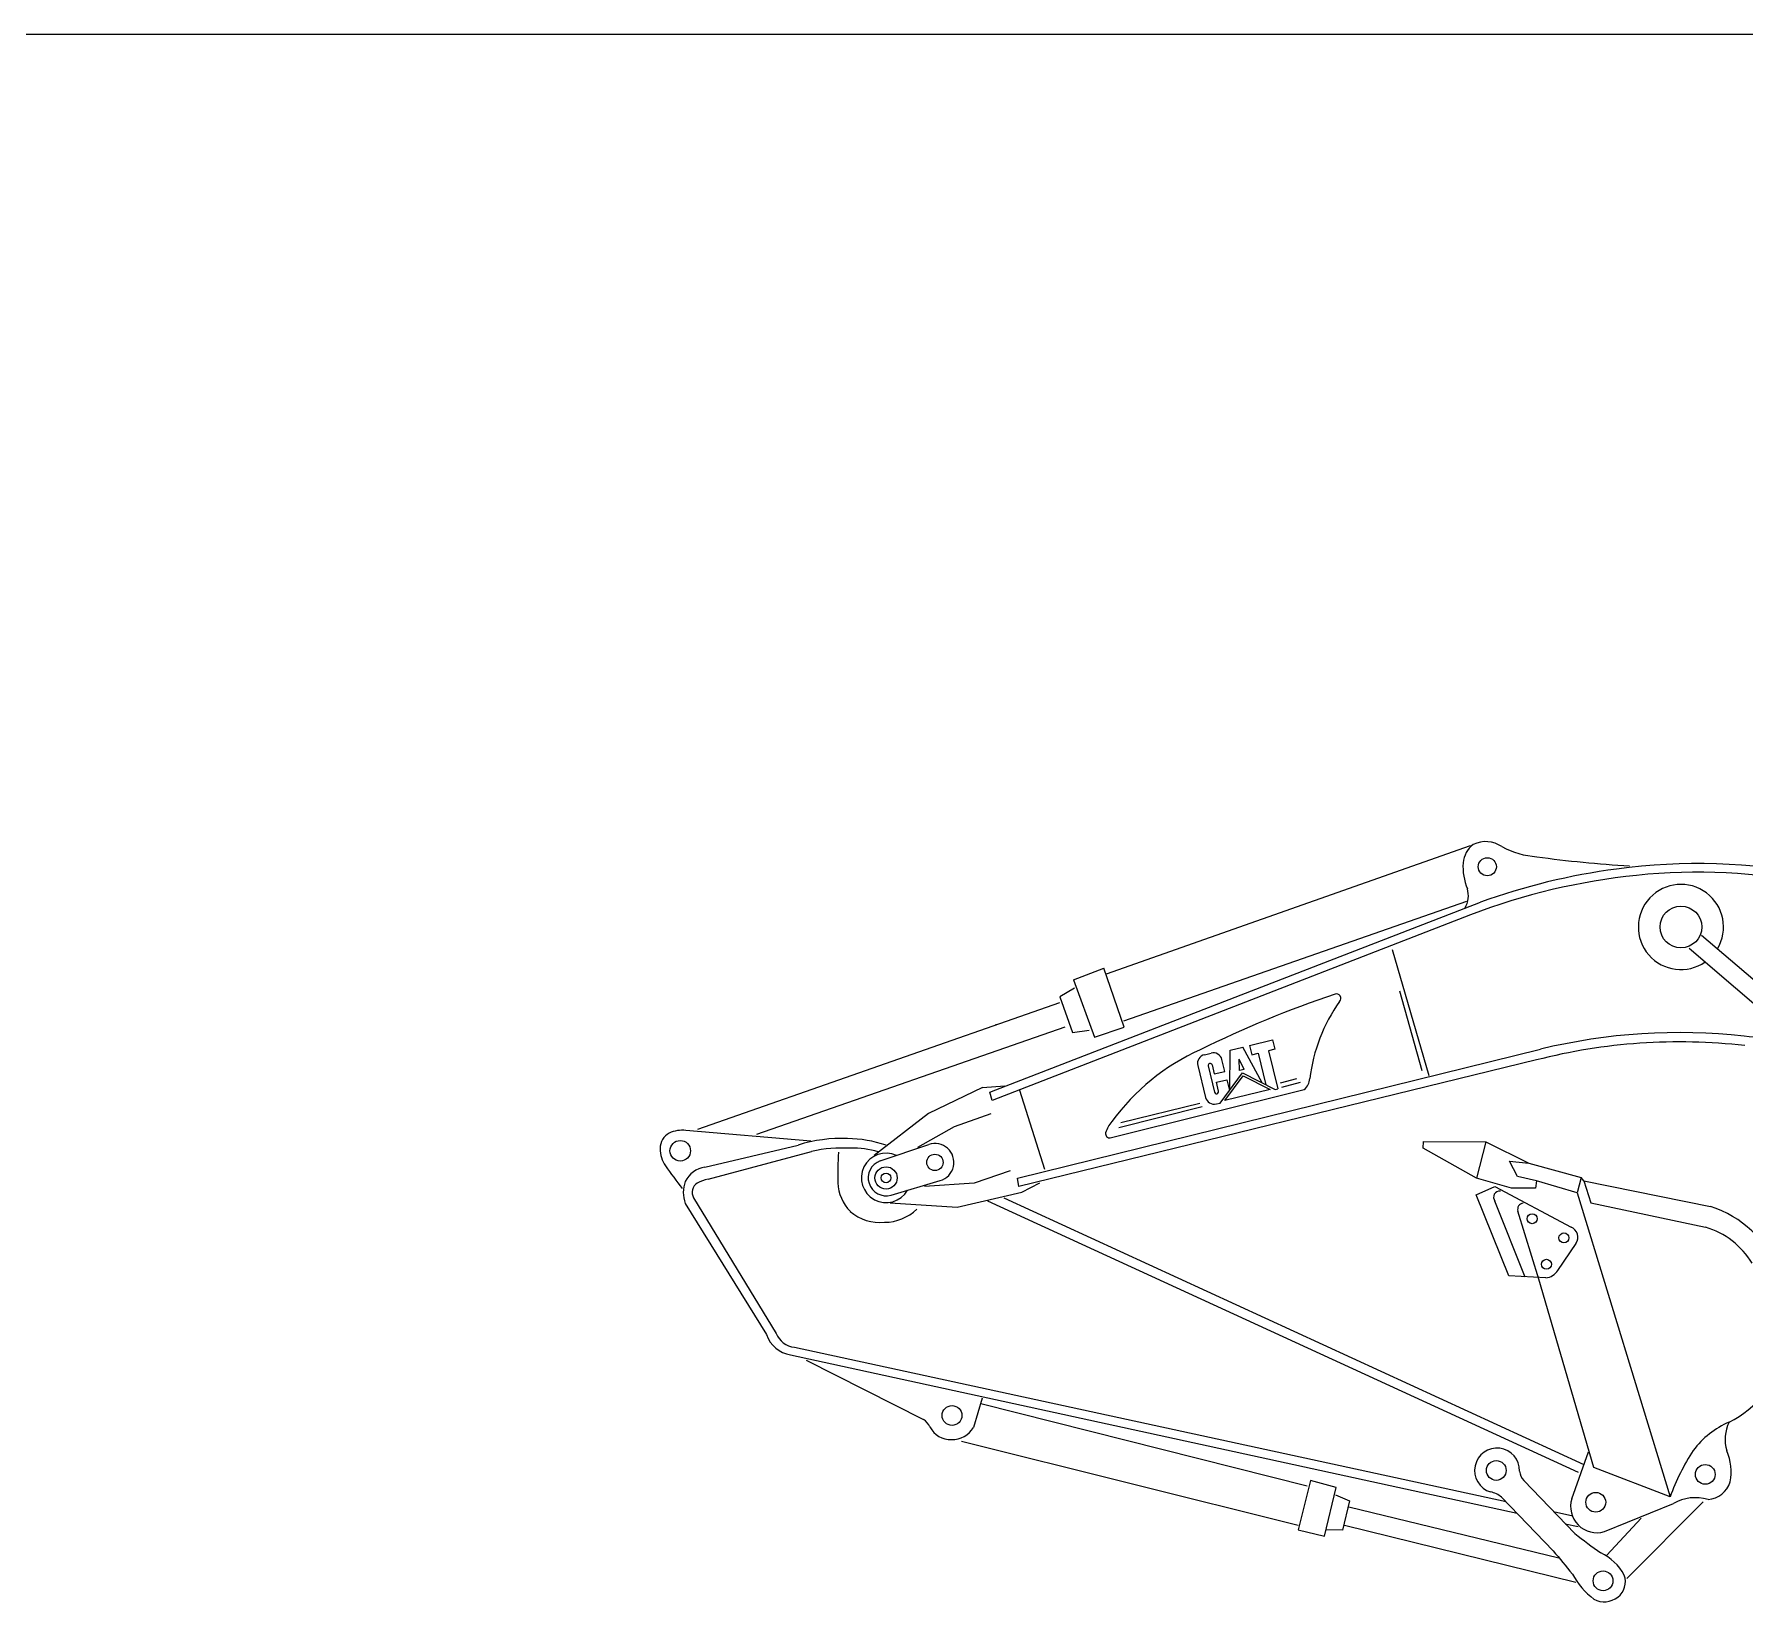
# Model space of a CAD drawing. Extents: x -121210 to 57230, y 84783 to 157800.
# Drawn here: x -78611 to -68884, y 134986 to 143902 of the extents above; entities that cross this region are included whole.
import ezdxf

# ---------------------------------------------------------------- set-up
doc = ezdxf.new("R2010")
doc.units = 0
doc.header["$MEASUREMENT"] = 0
doc.layers.get('0').update_dxf_attribs({"linetype": 'CONTINUOUS'})

# ---------------------------------------------------------------- blocks, each defined once
blk = doc.blocks.new('A$C4B6664B9')
for p, q in [((2537.5, 3616.8), (4607.3, 4346.8)), ((1874, 2944.5), (4664.9, 4024.4)), ((2637.3, 3349.8), (4587.3, 4029.9)), ((4607.9, 3953), (1887.7, 2895.8)), ((5921.8, 3836.2), (6472.5, 3368.2)), ((4162.6, 3755.6), (4371.3, 3038.2)), ((5852.2, 3762.8), (6402.9, 3289.8)), ((2350.3, 3583.3), (2522.4, 3648.7)), ((2639.6, 3314), (2522.4, 3648.7)), ((2356.4, 3536.1), (2272.6, 3485.9)), ((2350.3, 3583.3), (2470.6, 3256.2)), ((4332.4, 3066), (4207.1, 3519.2)), ((214.4, 2734), (2273.1, 3454.2)), ((2272.6, 3485.9), (2344.2, 3283.6)), ((549.6, 2704.4), (2302.8, 3314.9)), ((2470.6, 3256.2), (2639.6, 3314)), ((2344.2, 3283.6), (2440.1, 3295.8)), ((3352.3, 3209.2), (3481.7, 3240.9)), ((3481.7, 3240.9), (3494.6, 3188.3)), ((2032.3, 2454.6), (5005.9, 3188.3)), ((4983.6, 3127.2), (2039.9, 2407.4)), ((3094.8, 3157.3), (3133.2, 3166.7)), ((3211.3, 3062.4), (3195, 3129.2)), ((3239.2, 2956.2), (3242.4, 3183.1)), ((3242.4, 3183.1), (3313, 3200.4)), ((3320.3, 3073.2), (3292.2, 3132.4)), ((3294.7, 3066.9), (3292.2, 3132.4)), ((3422.9, 2996.6), (3313, 3200.4)), ((3352.3, 3209.2), (3365.2, 3156.6)), ((3365.2, 3156.6), (3399.8, 3165.1)), ((3399.8, 3165.1), (3443.7, 2986)), ((3494.6, 3188.3), (3460, 3179.9)), ((3460, 3179.9), (3513.2, 2962.6)), ((3057.3, 3095.5), (3101.7, 2914.5)), ((3116.1, 3093.3), (3152.7, 2943.7)), ((3138.6, 3098.8), (3151.2, 3047.7)), ((3151.2, 3047.7), (3211.3, 3062.4)), ((3184.9, 2882.3), (3310.8, 3053.9)), ((3210.7, 2895.8), (3314.7, 3037.5)), ((3320.3, 3073.2), (3294.7, 3066.9)), ((3310.8, 3053.9), (3497.1, 2958.7)), ((3314.7, 3037.5), (3469.6, 2958.4)), ((3526.8, 2996.2), (3620.1, 3021.4)), ((1832.8, 2970.4), (1525.2, 2822.8)), ((1832.8, 2970.4), (1960.8, 2981)), ((1887.7, 2895.8), (1874, 2944.5)), ((2043, 2955.1), (2186.1, 2506.3)), ((2559.2, 2683.7), (3662.9, 2959.3)), ((3162.8, 3000.3), (3222.9, 3015)), ((3175.3, 2949.2), (3162.8, 3000.3)), ((3469.6, 2958.4), (3210.7, 2895.8)), ((3222.9, 3015), (3237.8, 2954.4)), ((3497.1, 2958.7), (3513.2, 2962.6)), ((3534.6, 2972.9), (3641.5, 3000.1)), ((1525.2, 2822.8), (1217.6, 2583.9)), ((1674.5, 2748.2), (1881.6, 2822.8)), ((2607.8, 2743.8), (3081.9, 2862.3)), ((2619.4, 2771), (3068.3, 2881.7)), ((3163.5, 2877), (3184.9, 2882.3)), ((857.4, 2664.9), (146.3, 2726.2)), ((1465.8, 2631.1), (1674.5, 2748.2)), ((254.6, 2517.1), (785.2, 2643.3)), ((1251.9, 2552.7), (1527.3, 2646.8)), ((4339.7, 2626), (4341.6, 2664.4)), ((4341.6, 2664.4), (4695.5, 2662.5)), ((4695.5, 2662.5), (4641.6, 2455)), ((4695.5, 2662.5), (4939.7, 2539.5)), ((272.7, 2448.6), (861, 2607.2)), ((4641.6, 2455), (4339.7, 2626)), ((4830.1, 2551.1), (4939.7, 2539.5)), ((4876.2, 2464.6), (4830.1, 2551.1)), ((4939.7, 2539.5), (5237.8, 2458.8)), ((1313.4, 2358.9), (1592.7, 2440.9)), ((1991.2, 2495.7), (1785.6, 2427.2)), ((2039.9, 2407.4), (2032.3, 2454.6)), ((4841.6, 2397.3), (4641.6, 2455)), ((4983.9, 2439.6), (4876.2, 2464.6)), ((4983.9, 2439.6), (4978.2, 2397.3)), ((5215.6, 2372.3), (4983.9, 2439.6)), ((5237.8, 2458.8), (5215.6, 2372.3)), ((5251.8, 2440.4), (5237.8, 2458.8)), ((5251.8, 2440.4), (5972.6, 2293)), ((5251.8, 2440.4), (5293.1, 2313.7)), ((189.6, 2344), (658.9, 1572.2)), ((1785.6, 2427.2), (1503.9, 2407.4)), ((1689.7, 2290.3), (2056.7, 2375.5)), ((1954.8, 2344), (5251.9, 825.7)), ((2056.7, 2375.5), (2158.7, 2428.7)), ((4640.6, 2360.5), (4747.3, 2407.9)), ((4826.3, 1900.1), (4640.6, 2360.5)), ((4747.3, 2407.9), (5180, 2176.9)), ((4978.2, 2397.3), (4841.6, 2397.3)), ((5215.6, 2372.3), (5743.1, 643)), ((142.7, 2311.5), (604.7, 1565)), ((1307.5, 2314.6), (1689.7, 2290.3)), ((1860.9, 2325.9), (5221.3, 783.5)), ((4919.2, 1892.6), (4747.3, 2324.9)), ((4996.2, 1880.8), (4878.2, 2266.7)), ((5293.1, 2313.7), (5945.1, 2176)), ((5104.8, 1930.1), (5208.2, 2083.4)), ((5035.9, 1888.9), (4826.3, 1900.1)), ((5310.4, 808.8), (4996.2, 1880.8)), ((763.6, 1492.9), (4810.2, 616.7)), ((741.9, 1449.6), (4874.4, 548.7)), ((829.5, 1419.7), (1496.7, 1082.3)), ((1831, 1204.2), (1781.2, 1037.3)), ((1824, 1173.6), (3678.7, 704.5)), ((1714.5, 958.6), (3627.8, 481.6)), ((5184.4, 632), (5280, 899.2)), ((5743.1, 643), (5310.4, 808.8)), ((3699, 735), (3628.1, 454.2)), ((3844.4, 694.8), (3699, 735)), ((3778.7, 419.2), (3844.4, 694.8)), ((4911.1, 735.4), (5201.9, 433.1)), ((3840.9, 653.6), (3919.7, 620.4)), ((3919.7, 620.4), (3880.3, 452.4)), ((3916.2, 586), (5110.3, 294.9)), ((4784.3, 639.8), (5079, 335.7)), ((5369.8, 444.8), (5762, 604.7)), ((5496.6, 177.7), (5931.8, 614.5)), ((5080.3, 558.2), (5190.6, 534.4)), ((5146.5, 489.3), (5221.3, 473)), ((5383.4, 310.3), (5578.6, 520.9)), ((3628.1, 454.2), (3778.7, 419.2)), ((3880.3, 452.4), (3790.1, 454.2)), ((3892.4, 481.6), (5206.9, 157.2))]:
    blk.add_line(p, q)
for centre, radius in [((4703.7, 4226), 51.4), ((5804.8, 3883.5), 118.8), ((114.3, 2610.8), 58.4), ((1562.3, 2544.6), 46.5), ((1284.8, 2456.5), 63.2), ((1284.8, 2456.5), 27.7), ((4958.9, 2224.4), 28.6), ((5139.7, 2114.9), 28.6), ((5039.7, 1965), 28.6), ((1659.6, 1105.2), 56.3), ((4754.6, 792.5), 56.3), ((5943.2, 769.9), 56.3), ((5320.6, 611.6), 56.3), ((5362.1, 164.8), 56.3)]:
    blk.add_circle(centre, radius)
for centre, radius, start, end in [((4708, 4237.7), 142.2, 126.28502, 175.76797), ((4695.5, 4209.7), 159.5, 55.03924, 116.65494), ((5019, 4771), 489.1, 241.66951, 266.0299), ((5870, 10597.1), 6375.7, 262.02196, 266.78362), ((4891.5, 4226.3), 326, 176.15961, 202.6424), ((5917.7, 560.8), 3683.2, 97.46766, 109.88544), ((5897.4, 880), 3364.1, 78.40817, 97.83164), ((5898.3, 968.1), 3227.3, 78.03032, 96.15137), ((4457.9, 4062), 138.2, 329.70768, 16.31737), ((5931.8, 471.5), 3724.8, 95.84435, 110.81961), ((5804.8, 3883.5), 242.2, 329.0817, 304.82962), ((3847, 3478.5), 24.3, 311.04127, 112.52525), ((5742.5, -2208.3), 6018.6, 108.45049, 116.35984), ((4675.2, 2895.3), 989.4, 145.18228, 172.67307), ((1643.3, 3385.1), 274, 347.8814, 348.39635), ((5795.1, -18.2), 3248.4, 83.40836, 104.4666), ((5791.9, -28.6), 3311.5, 83.5504, 103.73101), ((4955.2, -9036.5), 12357.8, 83.32084, 84.3868), ((3590.7, 2032.4), 1264.2, 114.3113, 143.92464), ((3107, 3107.7), 51.1, 103.76, 193.76), ((3145.3, 3117.1), 51.1, 13.76, 103.76), ((3127.4, 3096), 11.6, 13.76, 193.76), ((3610.3, 3024.5), 83.7, 308.9074, 357.91999), ((3164, 2946.4), 11.6, 193.76, 13.76), ((3151.3, 2926.7), 51.1, 193.76, 283.76), ((125.4, 2551.4), 176.1, 83.16612, 114.71128), ((2683.4, 2671.5), 155.6, 137.36335, 164.53486), ((98.3, 2624.8), 98.3, 118.22989, 180.73689), ((1032.6, 1850.5), 830.5, 87.78047, 107.32915), ((1053.7, 1956.9), 723.6, 71.36464, 89.12246), ((1562.3, 2544.6), 108, 286.35596, 108.86987), ((2557, 2707.7), 24.2, 167.58173, 275.14809), ((153.4, 2616.7), 153.5, 177.4553, 216.70024), ((1033.5, 1841.6), 784.8, 86.42875, 102.69527), ((5591.6, 2420.5), 4581.9, 177.73002, 179.89725), ((1105.3, 2193.7), 431.8, 71.84743, 93.03944), ((1284.8, 2456.5), 140.7, 65.14746, 330.07836), ((1284.8, 2456.5), 101.7, 108.86987, 286.35596), ((1995.2, 3885.1), 2389.8, 214.69211, 218.54095), ((308.2, 2374), 176.9, 159.41431, 200.67008), ((276.2, 2369.2), 149.4, 98.31639, 153.38775), ((328.5, 2180.3), 274, 101.75973, 115.62041), ((248.1, 2373.9), 65.7, 125.46419, 207.06231), ((1259.2, 2441.7), 249.8, 182.99754, 224.65361), ((4773.1, 2346.7), 33.8, 81.432, 220.00355), ((1249.7, 2457.2), 254.6, 228.62577, 276.01772), ((1274.4, 2472.1), 268, 270.43231, 313.64912), ((4911.1, 2278.2), 34.9, 96.68609, 199.25524), ((5792.6, 1716.1), 604.4, 20.5367, 72.66953), ((5155, 2118.4), 63.6, 326.66706, 66.89429), ((5815.5, 1735.7), 458.9, 30.81682, 73.60876), ((5030.3, 1976.6), 87.9, 273.68878, 328.00851), ((5786.3, 1638.1), 641.5, 297.16752, 26.87414), ((768.8, 1620.7), 173.2, 198.76552, 261.08503), ((777.5, 1620), 127.9, 201.93186, 263.74993), ((1452.7, 1006), 88.1, 22.59288, 59.99867), ((1650.8, 1100.4), 131.5, 207.40769, 272.81095), ((1664, 1103.4), 134.5, 267.09217, 330.57424), ((6282.5, 598.1), 511.4, 113.42163, 142.86829), ((6272.4, 969.5), 216.5, 153.11832, 197.72562), ((4759.3, 792.3), 127.9, 358.04353, 252.98157), ((7025.9, 167.5), 1368.1, 147.29, 159.66252), ((5780, 784.4), 310, 349.45975, 22.60622), ((4990.2, 803.3), 104.3, 188.48628, 220.65118), ((5951, 766.2), 139.2, 273.30453, 343.96326), ((4702, 549.2), 122.5, 47.75361, 80.63022), ((5326.3, 587.2), 148.8, 162.46798, 286.9853), ((5887, 383.9), 253.7, 73.52394, 119.51278), ((7226.1, 3008.7), 3275.8, 231.83532, 235.0387), ((14356.7, 7850.4), 11939.3, 219.00667, 219.82729), ((5222.9, 56.1), 296.1, 28.59704, 64.80074), ((5597.9, 430.4), 468.9, 208.93585, 232.13141), ((5377.3, 160.3), 112.1, 307.7337, 19.55184), ((5369.1, 171.3), 125.8, 241.9914, 307.59334)]:
    blk.add_arc(centre, radius, start, end)
blk = doc.blocks.new('FORMATLINES')
at = {"color": 155, "true_color": 0x546d8e}
blk.add_line((-116377.4, 143901.9), (-19789, 143901.9), dxfattribs=at)

msp = doc.modelspace()

# ---------------------------------------------------------------- block references
for name, p in [('FORMATLINES', (0, 0)), ('A$C4B6664B9', (-75051.8, 134940.6))]:
    msp.add_blockref(name, p)

doc.saveas('drawing.dxf')
